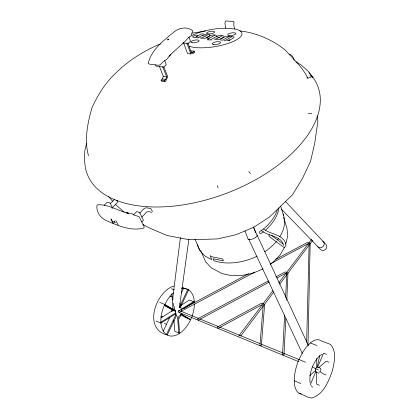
<?xml version="1.0" encoding="UTF-8"?>
<svg xmlns="http://www.w3.org/2000/svg" width="419" height="419" viewBox="0 0 419 419"><rect width="100%" height="100%" fill="white"/><g stroke="black" fill="none" stroke-linecap="round" stroke-linejoin="round"><path stroke-width="0.63" d="M316.67 371.632L316.575 384.071L319.404 385.276M310.249 384.815L315.68 371.883L315.277 370.731L315.701 368.846L316.701 367.337L316.764 358.449M307.981 345.067L310.175 243.308L307.399 242.475L275.749 259.314M306.635 342.323L309.138 243.701M172.843 300.035L173.01 295.924L180.416 237.578M179.442 306.635L179.39 307.792L188.875 239.197M285.852 318.466L283.962 354.956L282.809 354.862L282.558 354.207L284.658 315.041M286.8 300.224L287.958 272.853L285.161 271.921L275.938 276.859M285.601 297.411L286.895 273.256M263.237 304.686L259.969 344.905L260.236 345.555L261.346 345.638L264.583 304.922L264.331 304.273L261.519 303.225L217.388 327.03L217.681 327.663L218.299 328.276L261.891 304.744M171.612 311.223L171.952 309.578L164.431 305.493M322.169 354.139L319.671 355.789L317.115 367.51L316.701 367.337M320.509 371.302L320.933 369.422L320.54 368.264L317.686 367.096L323.541 353.159M285.768 244.052L287.801 235.562L286.837 227.637L283.454 217.204M86.539 143.502L84.858 150.301L84.423 159.34L84.811 162.734A123.359 67.48 -20.8 0 0 230.424 191.745A123.359 67.48 -20.8 0 0 308.939 72.749M163.892 67.03L167.705 76.698L166.071 80.506L164.85 81.715L161.524 81.255L161.079 80.149L164.405 80.605L165.631 79.401L166.699 76.892L162.624 66.59M161.079 80.149L162.305 78.945L163.373 76.447L159.278 66.176M166.416 334.634L176.064 314.26M180.233 305.456L187.759 289.566M176.509 315.523L167.286 335.017C142.638 329.035 155.695 291.708 173.728 286.072M180.369 307.357L188.634 289.901L182.103 287.392M163.216 331.146L169.726 317.445M172.649 311.291L173.136 310.269L171.853 293.803M181.327 293.028L183.711 288.01M190.991 35.17L192.871 30.838C187.162 26.371 179.379 27.471 174.016 31.97C163.798 40.512 151.149 49.767 148.206 63.515L149.777 64.196L158.429 65.254L160.063 64.94L164.651 60.525L166.495 59.65L170.674 54.35L169.166 56.151C175.477 49.39 183.103 44.1 189.006 37.076L190.498 41.235L188.189 43.471L182.731 42.942M181.359 313.271L180.374 315.062L179.044 316.245M179.149 318.346L181.097 314.931L185.806 317.686L190.65 319.697L180.903 313.978M284.684 247.163L279.986 255.166L272.795 262.524L270.098 264.326M269.585 234.671L268.919 235.646L269.092 236.389L283.757 247.294L284.841 247.21L286.015 245.131C284.192 234.127 270.789 234.745 263.582 229.046M240.784 335.965L263.205 306.142M263.991 305.095L273.822 292.012M279.724 284.166L287.198 274.22M287.984 273.178L312.763 240.213M238.772 335.98L262.221 304.864L263.158 305.215M262.703 304.22L272.905 290.681M278.792 282.867L285.858 273.492L286.79 273.806M286.706 272.371L308.091 243.989L309.018 244.267M308.52 243.413L311.642 239.275M172.298 309.164L172.984 308.342M141.669 222.086L143.445 220.185L139.695 212.517L136.704 211.558L133.551 214.874L132.179 213.748L125.993 212.705L128.654 213.297C118.022 211.124 108.133 203.734 97.082 204.928C95.768 211.805 100.612 218.1 106.709 220.761C118.168 225.658 131.451 231.655 144.057 227.91L144.021 226.255L139.124 216.681L133.551 214.874M319.671 355.789C312.778 362.781 308.939 373.104 310.086 382.903M141.779 217.189L146.577 212.093L147.917 211.595L151.793 212.271M139.679 213.166L144.105 208.494L146.095 207.756L150.735 208.552L152.5 211.516M299.082 393.237L308.368 397.338L311.621 398.05C323.536 394.651 328.658 381.259 332.408 370.621C334.315 362.241 336.949 351.52 330.518 344.444L321.2 340.862A28.55 12.795 -69.7 0 0 310.317 342.957L306.205 347.189L302.324 352.845L298.972 359.528A28.55 12.795 -69.7 0 0 301.219 393.939M111.894 208.096L117.435 202.445L117.493 201.146L116.864 200.182M110.255 203.718L114.335 199.585M104.116 205.326L107.259 202.152L110.056 203.047L112.748 208.243M187.853 42.989L191.342 52.626L193.112 52.291L194.254 51.165L194.646 52.265L193.505 53.391L190.818 53.915L187.508 53.564L183.559 42.78M309.683 375.665L315.277 370.731M318.56 367.83L326.165 361.12L328.994 362.257M173.513 292.975L172.062 294.107L168.082 298.82L164.767 304.503A25.02 14.916 -67.5 0 0 171.884 336.075A25.02 14.916 -67.5 0 0 194.411 303.812M263.457 231.838L260.545 233.739L260.047 233.661L259.497 232.126L259.764 231.545L262.682 229.638A46.556 29.838 -20.8 0 0 277.289 209.929M176.2 313.459L160.948 323.122L156.025 320.996M183.611 308.761L194.353 301.952A25.02 14.916 -67.5 0 0 181.443 288.681M160.624 322.394L175.514 312.977M180.971 309.526L193.484 301.607M160.938 317.916L173.136 310.269L175.441 311.223M180.662 305.551L189.477 300.025L194.353 301.952M230.047 39.957L233.928 37.747L233.807 36.93L231.838 36.437L225.736 36.228L220.478 39.182M231.77 36.757L225.307 40.423L223.956 40.303M229.078 36.521L222.615 40.177L220.604 39.994M224.013 36.888C221.185 38.815 217.304 40.994 213.989 38.878M218.582 37.768L217.068 38.606L215.743 38.49M219.32 37.406L222.012 35.877M210.773 39.601L216.801 36.259M216.382 36.673C218.519 35.128 221.489 35.201 223.887 36.076M208.06 38.909L209.385 38.181M214.774 35.222L209.746 37.988L208.767 37.899M206.771 37.741C209.683 35.84 213.171 33.766 216.675 35.458M204.509 36.516L202.99 37.343L201.696 37.228M205.3 36.165L207.965 34.662M198.878 37.789L193.222 37.511L192.735 36.411L195.568 35.149L197.38 35.311L197.517 36.102M198.596 37.422L203.487 34.772M196.343 36.647L201.586 33.829L203.356 33.981M195.804 37.024L196.946 36.411M268.443 280.877L197.527 318.854L197.831 319.488L198.417 320.074L269.38 282.045M276.88 278.022L285.533 273.387M248.703 273.701L178.494 311.045L178.808 311.668L179.363 312.239L254.794 272.088M270.915 263.509L307.766 243.889M160.398 43.916C143.9 50.778 128.329 60.54 115.681 73.199C105.253 82.742 98.109 94.668 92.128 107.343C87.644 122.83 84.03 139.799 88.493 155.716M263.038 268.904L253.139 273.088L242.166 275.472L231.539 275.634L222.054 273.602L211.276 267.82L205.65 261.823L200.727 250.578M249.347 238.971L248.195 239.453L244.979 230.874M306.97 77.295L307.813 78.238L311.081 77.08M319.519 372.81L318.529 373.067L315.68 371.883M192.185 33.127L205.389 31.043M204.179 34.489L206.651 34.264M208.191 39.721L207.463 39.815L211.328 40.004M308.394 113.481L311.898 113.366M188.76 37.322A28.832 8.736 -9.3 0 1 225.679 28.225L234.42 28.916A28.832 8.736 -9.3 0 1 230.827 42.471A28.832 8.736 -9.3 0 1 189.378 46.31M202.587 35.777L205.451 36.029M216.571 37.008L219.519 37.27M228.816 39.763L229.837 39.857M228.942 40.585L229.963 40.68L226.658 40.543M208.437 38.894L206.902 38.543M190.949 50.819L194.254 51.165M190.907 52.061L193.112 52.291M163.373 76.447L166.699 76.892M162.305 78.945L165.631 79.401M239.862 30.933C256.459 32.771 272.47 39.747 285.418 50.212C293.373 59.121 302.659 67.25 307.813 78.238M208.583 34.431L209.788 34.856L209.914 35.652L205.132 38.27L200.984 38.218L200.01 37.621M171.46 288.77L174.372 289.906M310.317 342.957L316.864 345.513M324.112 353.385L326.396 354.285M169.952 296.086L172.099 296.945M159.812 302.471L164.767 304.503L175.147 310.594M178.457 310.18L179.667 310.673M180.882 311.17L199.041 318.618M200.251 319.116L218.409 326.563M219.619 327.056L260.173 343.69M261.383 344.188L305.54 362.226M178.038 311.935L298.417 361.55M318.555 370.024L315.701 368.846L312.495 366.756M326.118 374.968L323.3 373.8L319.713 371.464M160.969 316.209L162.572 316.89M164.342 323.379L166.469 324.296M294.258 380.698L300.784 383.516M289.251 54.135C292.211 54.779 293.619 57.508 294.059 60.257M142.848 224.526L150.238 228.334L166.935 235.468L186.696 239.254L199.853 239.5L217.54 238.898L236.023 234.713L253.783 227.25L269.338 217.142L292.362 194.95L302.261 178.824L310.531 161.373L314.716 143.356L317.832 121.479L317.063 115.733M164.442 304.466L175.503 310.961M181.008 314.187L189.791 319.341M164.918 305.461L173.922 310.73M295.835 61.818L301.397 65.186L308.264 71.309L312.883 77.662L309.913 75.467M261.398 230.434C267.998 236.641 281.448 235.237 283.621 245.576M271.423 235.2L282.993 243.952M124.124 212.066L115.283 204.325M281.442 209.181L320.525 249.467L321.902 250.384L323.678 250.415L325.437 249.567L326.527 248.022L326.83 246.246L326.207 244.696L285.449 201.481M311.06 385.585L312.605 387.219M248.786 171.654L250.504 173.482M108.558 196.501L112.763 201.392M282.951 214.182L283.543 215.24A45.561 30.126 -20.8 0 1 279.813 236.751M115.796 220.556L118.137 225.045M302.361 353.536L248.818 239.411A4.735 1.535 -25 0 0 254.359 238.181A4.735 1.535 -25 0 0 257.004 234.959M253.458 227.339L308.41 345.528M194.997 239.207L199.9 250.389M155.444 64.919L155.92 66.102L163.839 67.082L166.291 64.709L164.651 60.525M164.405 80.605L164.85 81.715M186.89 43.105L190.818 53.915M253.542 226.868L255.674 232.744M280.568 206.038L283.543 215.24M217.377 185.544L218.042 187.843M173.23 303.403L176.169 315.622M179.882 303.325L181.757 311.312M225.679 28.225L224.951 23.443L225.26 21.62L226.024 20.95L233.577 21.495L234.027 22.254L233.718 24.098L234.42 28.916M173.911 320.278L174.765 331.24L179.615 333.346L178.347 316.455M177.504 316.397L178.756 332.969M278.755 238.364A45.561 30.126 -20.8 0 1 277.603 239.951M276.456 241.391A45.561 30.126 -20.8 0 1 264.782 251.767M257.067 256.198A45.561 30.126 -20.8 0 1 213.91 260.697L213.093 258.769L223.411 260.869L222.599 258.926L212.265 256.837L210.149 255.752L211.799 259.607L205.629 256.433A45.561 30.126 -20.8 0 1 197.433 244.827M278.965 207.834A46.436 29.875 -20.8 0 1 265.457 230.157M322.714 241.213A3.74 3.179 -42.5 0 1 323.201 246.335A3.74 3.179 -42.5 0 1 317.859 246.718M168.92 39.213L168.129 39.905L167.218 39.774L168.009 39.082L168.92 39.213M114.193 221.337L113.853 221.379L113.91 221.766L115.204 222.578L114.193 221.337M110.935 218.917L113.287 223.39L110.925 218.912M228.973 35.463A4.174 1.262 -8.9 0 0 235.829 33.86A4.174 1.262 -8.9 0 0 230.639 33.08A4.174 1.262 -8.9 0 0 228.973 35.463M207.787 33.876A4.09 1.215 -9.4 0 0 214.549 32.31A4.09 1.215 -9.4 0 0 209.589 31.556A4.09 1.215 -9.4 0 0 207.787 33.876M213.418 44.534A4.274 1.32 -9.3 0 0 220.467 42.879A4.274 1.32 -9.3 0 0 215.251 42.02A4.274 1.32 -9.3 0 0 213.418 44.534M192.043 42.738A4.19 1.273 -9.7 0 0 198.988 41.114A4.19 1.273 -9.7 0 0 194.007 40.287A4.19 1.273 -9.7 0 0 192.043 42.738"/></g></svg>
